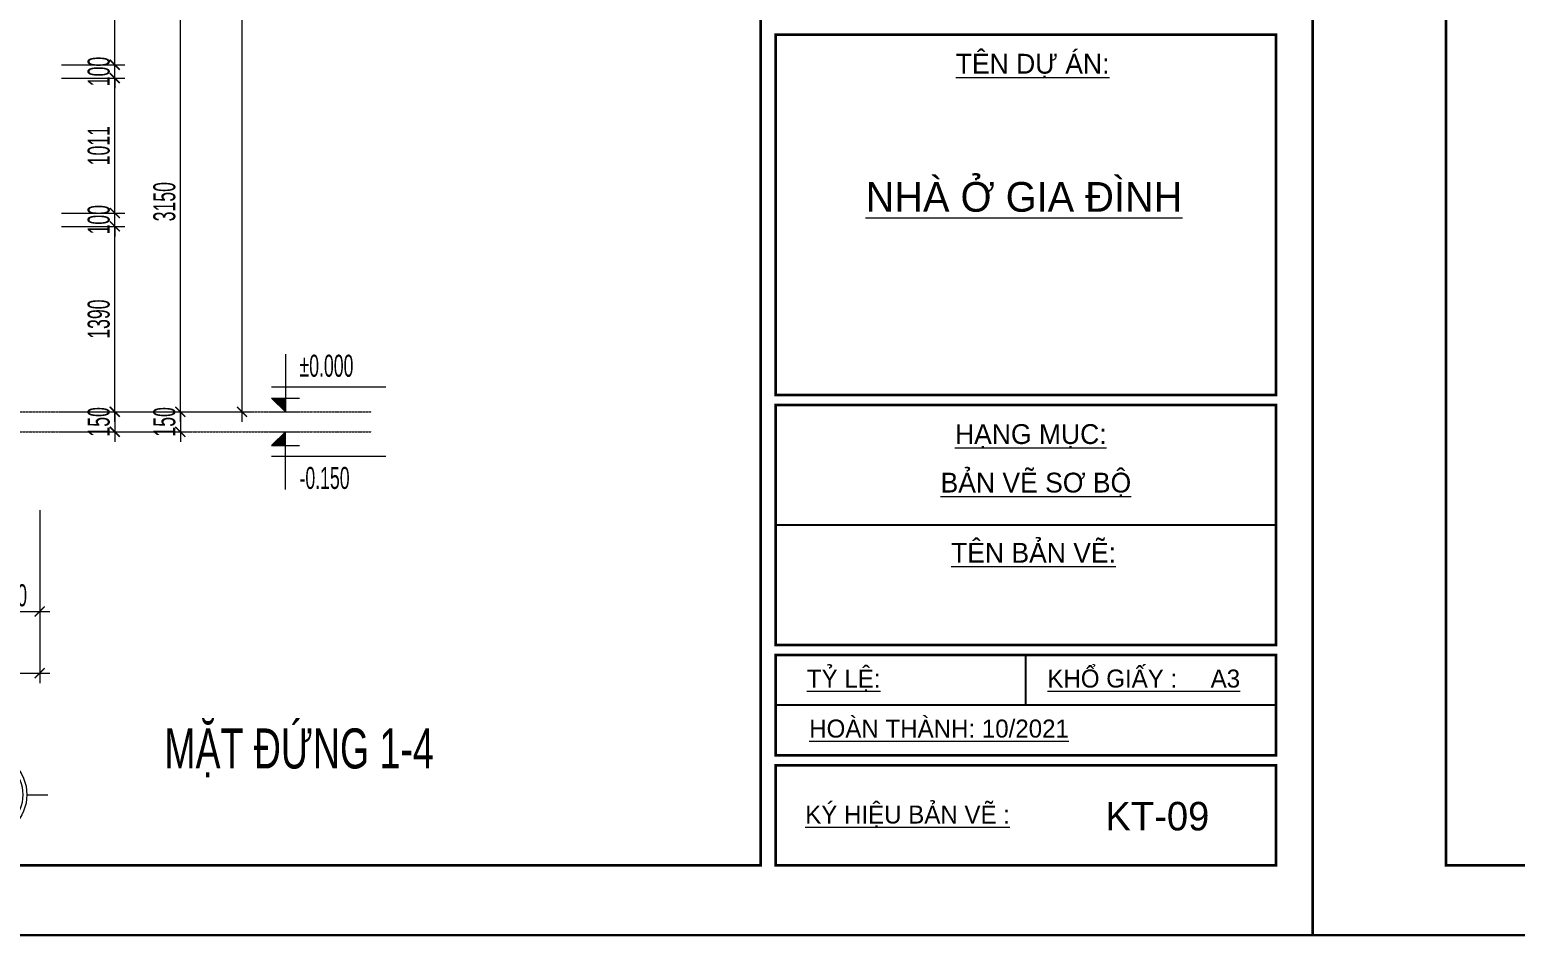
# Model space of a CAD drawing. Header units: millimetres. Extents: x 1336014 to 2939047, y -333549 to -60566.
# Drawn here: x 1404303 to 1415437, y -161916 to -155129 of the extents above; entities that cross this region are included whole.
import ezdxf
from ezdxf.enums import TextEntityAlignment as Align

# ---------------------------------------------------------------- set-up
doc = ezdxf.new("R2010")
doc.units = ezdxf.units.MM
doc.header["$MEASUREMENT"] = 0
doc.linetypes.add('CENTER2', pattern=[1.125, 0.75, -0.125, 0.125, -0.125])
for name, color, linetype, lineweight in [('05.Text', 253, 'Continuous', 18), ('08.Dim', 156, 'Continuous', 15), ('10.truc', 250, 'CENTER2', 20), ('11.Khung bo', 32, 'Continuous', 50), ('12.Khung', 36, 'Continuous', 25), ('DIM', 252, 'Continuous', 20)]:
    doc.layers.add(name, color=color, linetype=linetype, lineweight=lineweight)
doc.layers.add('text', color=7, linetype='Continuous')
doc.layers.add('Tpl_Bound', color=1, linetype='Continuous', plot=False)
doc.styles.add('TT5_Ghi chu 1', font='', dxfattribs={"width": 0.7, "height": 240})
doc.styles.add('TT5_Text Dim', font='hoatbif.shx', dxfattribs={"width": 0.6})
doc.styles.add('VnAvantH', font='')
doc.styles.get('TT5_Ghi chu 1').set_extended_font_data('.VnBlackH')
doc.styles.get('VnAvantH').set_extended_font_data('.VnAvantH')
doc.dimstyles.new('TT5_Dim 1-75', dxfattribs={"dimscale": 75, "dimtxt": 2.2, "dimasz": 1, "dimexe": 1, "dimexo": 0.5, "dimgap": 0.5, "dimtad": 1, "dimdec": 0, "dimzin": 0, "dimdsep": 46, "dimtxsty": 'TT5_Text Dim', "dimblk": 'ARCHTICK', "dimcen": 0, "dimdle": 1, "dimclrd": 256, "dimclre": 256, "dimclrt": 1, "dimadec": 0, "dimazin": 0, "dimtfac": 0.015, "dimtdec": 0, "dimtix": 1, "dimtmove": 2, "dimatfit": 3, "dimldrblk": 'DOT', "dimfxl": 1, "dimtolj": 1, "dimtzin": 0, "dimlwd": -1, "dimlwe": -1, "dimarcsym": 1})

# ---------------------------------------------------------------- blocks, each defined once
blk = doc.blocks.new('_ARCHTICK')
at = {"const_width": 0.15}
blk.add_lwpolyline([(-0.5, -0.5), (0.5, 0.5)], dxfattribs=at)
blk = doc.blocks.new('*D702')
at = {"layer": '08.Dim', "transparency": 16777216}
for p, q in [((1403968, -158731), (1403968, -159564)), ((1404378, -158731), (1404378, -159564)), ((1403893, -159489), (1404453, -159489))]:
    blk.add_line(p, q, dxfattribs=at)
at = {"layer": 'Defpoints', "color": 0, "transparency": 16777216}
for p in [(1403968, -158693), (1404378, -158693), (1404378, -159489)]:
    blk.add_point(p, dxfattribs=at)
at = {"layer": '08.Dim', "transparency": 16777216, "xscale": 75, "yscale": 75, "zscale": 75, "rotation": 180}
blk.add_blockref('_ARCHTICK', (1403968, -159489), dxfattribs=at)
at = {"layer": '08.Dim', "transparency": 16777216, "xscale": 75, "yscale": 75, "zscale": 75}
blk.add_blockref('_ARCHTICK', (1404378, -159489), dxfattribs=at)
at = {"layer": '08.Dim', "color": 1, "transparency": 16777216, "insert": (1404173, -159369), "char_height": 165, "attachment_point": 5, "style": 'TT5_Text Dim'}
blk.add_mtext('\\A1;410', dxfattribs=at)
blk = doc.blocks.new('_DOT')
blk.add_line((-0.5, 0), (-1, 0))
at = {"const_width": 0.5}
blk.add_lwpolyline([(-0.25, 0, 1), (0.25, 0, 1)], format="xyb", close=True, dxfattribs=at)
blk = doc.blocks.new('*D688')
at = {"layer": '08.Dim', "transparency": 16777216}
for p, q in [((1389078, -158731), (1389078, -160026)), ((1404378, -158731), (1404378, -160026)), ((1389003, -159951), (1404453, -159951))]:
    blk.add_line(p, q, dxfattribs=at)
at = {"layer": 'Defpoints', "color": 0, "transparency": 16777216}
for p in [(1389078, -158693), (1404378, -158693), (1404378, -159951)]:
    blk.add_point(p, dxfattribs=at)
at = {"layer": '08.Dim', "transparency": 16777216, "xscale": 75, "yscale": 75, "zscale": 75, "rotation": 180}
blk.add_blockref('_ARCHTICK', (1389078, -159951), dxfattribs=at)
at = {"layer": '08.Dim', "transparency": 16777216, "xscale": 75, "yscale": 75, "zscale": 75}
blk.add_blockref('_ARCHTICK', (1404378, -159951), dxfattribs=at)
at = {"layer": '08.Dim', "color": 1, "transparency": 16777216, "insert": (1396728, -159831), "char_height": 165, "attachment_point": 5, "style": 'TT5_Text Dim'}
blk.add_mtext('\\A1;15300', dxfattribs=at)
blk = doc.blocks.new('*D689')
at = {"layer": '08.Dim', "transparency": 16777216}
for p, q in [((1404566, -154843), (1405508, -154843)), ((1405433, -158068), (1405433, -154768)), ((1404566, -157993), (1405508, -157993))]:
    blk.add_line(p, q, dxfattribs=at)
at = {"layer": 'Defpoints', "color": 0, "transparency": 16777216}
for p in [(1404528, -154843), (1405433, -154843), (1404528, -157993)]:
    blk.add_point(p, dxfattribs=at)
at = {"layer": '08.Dim', "transparency": 16777216, "xscale": 75, "yscale": 75, "zscale": 75}
for p, rotation in [((1405433, -154843), 90), ((1405433, -157993), 270)]:
    blk.add_blockref('_ARCHTICK', p, dxfattribs=dict(at, rotation=rotation))
at = {"layer": '08.Dim', "color": 1, "transparency": 16777216, "insert": (1405313, -156418), "char_height": 165, "attachment_point": 5, "rotation": 90, "style": 'TT5_Text Dim'}
blk.add_mtext('\\A1;3150', dxfattribs=at)
blk = doc.blocks.new('*D690')
at = {"layer": '08.Dim', "transparency": 16777216}
for p, q in [((1405433, -157993), (1405433, -157918)), ((1404566, -157993), (1405508, -157993)), ((1405433, -157993), (1405433, -158143)), ((1404566, -158143), (1405508, -158143)), ((1405433, -158143), (1405433, -158218))]:
    blk.add_line(p, q, dxfattribs=at)
at = {"layer": 'Defpoints', "color": 0, "transparency": 16777216}
for p in [(1404528, -157993), (1404528, -158143), (1405433, -158143)]:
    blk.add_point(p, dxfattribs=at)
at = {"layer": '08.Dim', "transparency": 16777216, "xscale": 75, "yscale": 75, "zscale": 75}
for p, rotation in [((1405433, -157993), 270), ((1405433, -158143), 90)]:
    blk.add_blockref('_ARCHTICK', p, dxfattribs=dict(at, rotation=rotation))
at = {"layer": '08.Dim', "color": 1, "transparency": 16777216, "insert": (1405313, -158068), "char_height": 165, "attachment_point": 5, "rotation": 90, "style": 'TT5_Text Dim'}
blk.add_mtext('\\A1;150', dxfattribs=at)
blk = doc.blocks.new('*D694')
at = {"layer": '08.Dim', "transparency": 16777216}
for p, q in [((1404566, -144043), (1405970, -144043)), ((1405895, -158068), (1405895, -143968)), ((1404566, -157993), (1405970, -157993))]:
    blk.add_line(p, q, dxfattribs=at)
at = {"layer": 'Defpoints', "color": 0, "transparency": 16777216}
for p in [(1404528, -144043), (1405895, -144043), (1404528, -157993)]:
    blk.add_point(p, dxfattribs=at)
at = {"layer": '08.Dim', "transparency": 16777216, "xscale": 75, "yscale": 75, "zscale": 75}
for p, rotation in [((1405895, -144043), 90), ((1405895, -157993), 270)]:
    blk.add_blockref('_ARCHTICK', p, dxfattribs=dict(at, rotation=rotation))
at = {"layer": '08.Dim', "color": 1, "transparency": 16777216, "insert": (1405775, -151018), "char_height": 165, "attachment_point": 5, "rotation": 90, "style": 'TT5_Text Dim'}
blk.add_mtext('\\A1;13950', dxfattribs=at)
blk = doc.blocks.new('100')
at = {"layer": '11.Khung bo', "const_width": 26.7}
for points in [[(1860913, -945240), (1860913, -916940), (1896063, -916940), (1896063, -945240)], [(1860913, -945240), (1860913, -916940), (1896063, -916940), (1896063, -945240)], [(1860913, -945240), (1860913, -916940), (1896063, -916940), (1896063, -945240)], [(1896213, -940540), (1901213, -940540), (1901213, -936940), (1896213, -936940)], [(1896213, -940540), (1901213, -940540), (1901213, -936940), (1896213, -936940)], [(1896213, -940540), (1901213, -940540), (1901213, -936940), (1896213, -936940)], [(1896213, -943040), (1901213, -943040), (1901213, -940640), (1896213, -940640)], [(1896213, -943040), (1901213, -943040), (1901213, -940640), (1896213, -940640)], [(1896213, -943040), (1901213, -943040), (1901213, -940640), (1896213, -940640)], [(1896213, -944140), (1901213, -944140), (1901213, -943140), (1896213, -943140)], [(1896213, -944140), (1901213, -944140), (1901213, -943140), (1896213, -943140)], [(1896213, -944140), (1901213, -944140), (1901213, -943140), (1896213, -943140)], [(1896213, -945240), (1901213, -945240), (1901213, -944240), (1896213, -944240)], [(1896213, -945240), (1901213, -945240), (1901213, -944240), (1896213, -944240)], [(1896213, -945240), (1901213, -945240), (1901213, -944240), (1896213, -944240)]]:
    blk.add_lwpolyline(points, close=True, dxfattribs=at)
at = {"layer": '12.Khung'}
for p, q in [((1901213, -941840), (1896213, -941840)), ((1901213, -941840), (1896213, -941840)), ((1901213, -941840), (1896213, -941840)), ((1898713, -943640), (1898713, -943140)), ((1898713, -943640), (1898713, -943140)), ((1898713, -943640), (1898713, -943140)), ((1901213, -943640), (1896213, -943640)), ((1901213, -943640), (1896213, -943640)), ((1901213, -943640), (1896213, -943640))]:
    blk.add_line(p, q, dxfattribs=at)
blk.add_lwpolyline([(1901579, -945940), (1901579, -916240), (1859580, -916240), (1859580, -945940)], close=True, dxfattribs=at)
blk.add_lwpolyline([(1901579, -945940), (1901579, -916240), (1859580, -916240), (1859580, -945940)], close=True, dxfattribs=at)
blk.add_lwpolyline([(1901579, -945940), (1901579, -916240), (1859580, -916240), (1859580, -945940)], close=True, dxfattribs=at)
at = {"layer": '05.Text', "style": 'VnAvantH'}
for s, height, p in [('%%Utªn Dù ¸N:', 198, (1898013, -937329)), ('%%Unhµ ë gia ®×nh', 297, (1897112, -938709)), ('%%Uh¹ng môc:', 198, (1898005, -941030)), ('%%Uh¹ng môc:', 198, (1898005, -941030)), ('%%Uh¹ng môc:', 198, (1898005, -941030)), ('%%Ub¶n vÏ s¬ bé', 198, (1897861, -941515)), ('%%Ub¶n vÏ s¬ bé', 198, (1897861, -941515)), ('%%Ub¶n vÏ s¬ bé', 198, (1897861, -941515)), ('%%Utªn b¶n vÏ:', 198, (1897966, -942216)), ('%%Utªn b¶n vÏ:', 198, (1897966, -942216)), ('%%Utªn b¶n vÏ:', 198, (1897966, -942216)), ('%%Utû lÖ:', 180, (1896525, -943464)), ('%%UKHæ GIÊY :     A3', 180, (1898928, -943464)), ('%%Uhoµn thµnh: 10/2021', 180, (1896548, -943964)), ('%%Uký hiÖu b¶n vÏ :', 180, (1896508, -944823))]:
    blk.add_text(s, height=height, dxfattribs=at).set_placement(p)
blk = doc.blocks.new('A$C4E7C6F34')
at = {"layer": 'DIM'}
blk.add_hatch(color=256, dxfattribs=at).paths.add_polyline_path([(-38, 0), (-38, 138), (-178, 138)])
for p, q in [((-38, 576), (-38, 0)), ((964, 248), (-178, 248)), ((-178, 138), (101, 138)), ((-178, 138), (-38, 0)), ((-178, 0), (101, 0))]:
    blk.add_line(p, q, dxfattribs=at)
at = {"layer": 'text', "style": 'TT5_Text Dim', "flags": 8}
blk.add_attdef('%%P0.000', text='', height=220, dxfattribs=at).set_placement((102, 461), align=Align.MIDDLE_LEFT)
blk = doc.blocks.new('DANHTRUC')
for p, q in [((980383, -947347), (980383, -947137)), ((979963, -947767), (979753, -947767)), ((980803, -947767), (981013, -947767)), ((980383, -948187), (980383, -948397))]:
    blk.add_line(p, q)
for radius in [420, 380]:
    blk.add_circle((980383, -947767), radius)
blk = doc.blocks.new('*D2393')
at = {"layer": '08.Dim', "transparency": 16777216}
for p, q in [((1404941, -158068), (1404941, -156528)), ((1404542, -156603), (1405016, -156603)), ((1404542, -157993), (1405016, -157993))]:
    blk.add_line(p, q, dxfattribs=at)
at = {"layer": 'Defpoints', "color": 0, "transparency": 16777216}
for p in [(1404504, -156603), (1404941, -156603), (1404504, -157993)]:
    blk.add_point(p, dxfattribs=at)
at = {"layer": '08.Dim', "transparency": 16777216, "xscale": 75, "yscale": 75, "zscale": 75}
for p, rotation in [((1404941, -156603), 90), ((1404941, -157993), 270)]:
    blk.add_blockref('_ARCHTICK', p, dxfattribs=dict(at, rotation=rotation))
at = {"layer": '08.Dim', "color": 1, "transparency": 16777216, "insert": (1404821, -157298), "char_height": 165, "attachment_point": 5, "rotation": 90, "style": 'TT5_Text Dim'}
blk.add_mtext('\\A1;1390', dxfattribs=at)
blk = doc.blocks.new('*D2394')
at = {"layer": '08.Dim', "transparency": 16777216}
for p, q in [((1404941, -157993), (1404941, -157918)), ((1404542, -157993), (1405016, -157993)), ((1404941, -157993), (1404941, -158143)), ((1404542, -158143), (1405016, -158143)), ((1404941, -158143), (1404941, -158218))]:
    blk.add_line(p, q, dxfattribs=at)
at = {"layer": 'Defpoints', "color": 0, "transparency": 16777216}
for p in [(1404504, -157993), (1404504, -158143), (1404941, -158143)]:
    blk.add_point(p, dxfattribs=at)
at = {"layer": '08.Dim', "transparency": 16777216, "xscale": 75, "yscale": 75, "zscale": 75}
for p, rotation in [((1404941, -157993), 270), ((1404941, -158143), 90)]:
    blk.add_blockref('_ARCHTICK', p, dxfattribs=dict(at, rotation=rotation))
at = {"layer": '08.Dim', "color": 1, "transparency": 16777216, "insert": (1404821, -158068), "char_height": 165, "attachment_point": 5, "rotation": 90, "style": 'TT5_Text Dim'}
blk.add_mtext('\\A1;150', dxfattribs=at)
blk = doc.blocks.new('*D2401')
at = {"layer": '08.Dim', "transparency": 16777216}
for p, q in [((1404941, -156503), (1404941, -156428)), ((1404542, -156503), (1405016, -156503)), ((1404941, -156603), (1404941, -156503)), ((1404542, -156603), (1405016, -156603)), ((1404941, -156603), (1404941, -156678))]:
    blk.add_line(p, q, dxfattribs=at)
at = {"layer": 'Defpoints', "color": 0, "transparency": 16777216}
for p in [(1404504, -156503), (1404941, -156503), (1404504, -156603)]:
    blk.add_point(p, dxfattribs=at)
at = {"layer": '08.Dim', "transparency": 16777216, "xscale": 75, "yscale": 75, "zscale": 75}
for p, rotation in [((1404941, -156503), 270), ((1404941, -156603), 90)]:
    blk.add_blockref('_ARCHTICK', p, dxfattribs=dict(at, rotation=rotation))
at = {"layer": '08.Dim', "color": 1, "transparency": 16777216, "insert": (1404821, -156553), "char_height": 165, "attachment_point": 5, "rotation": 90, "style": 'TT5_Text Dim'}
blk.add_mtext('\\A1;100', dxfattribs=at)
blk = doc.blocks.new('*D2402')
at = {"layer": '08.Dim', "transparency": 16777216}
for p, q in [((1404941, -156578), (1404941, -155417)), ((1404542, -155492), (1405016, -155492)), ((1404542, -156503), (1405016, -156503))]:
    blk.add_line(p, q, dxfattribs=at)
at = {"layer": 'Defpoints', "color": 0, "transparency": 16777216}
for p in [(1404504, -155492), (1404941, -155492), (1404504, -156503)]:
    blk.add_point(p, dxfattribs=at)
at = {"layer": '08.Dim', "transparency": 16777216, "xscale": 75, "yscale": 75, "zscale": 75}
for p, rotation in [((1404941, -155492), 90), ((1404941, -156503), 270)]:
    blk.add_blockref('_ARCHTICK', p, dxfattribs=dict(at, rotation=rotation))
at = {"layer": '08.Dim', "color": 1, "transparency": 16777216, "insert": (1404821, -155998), "char_height": 165, "attachment_point": 5, "rotation": 90, "style": 'TT5_Text Dim'}
blk.add_mtext('\\A1;1011', dxfattribs=at)
blk = doc.blocks.new('*D2396')
at = {"layer": '08.Dim', "transparency": 16777216}
for p, q in [((1404941, -155392), (1404941, -155317)), ((1404542, -155392), (1405016, -155392)), ((1404941, -155492), (1404941, -155392)), ((1404542, -155492), (1405016, -155492)), ((1404941, -155492), (1404941, -155567))]:
    blk.add_line(p, q, dxfattribs=at)
at = {"layer": 'Defpoints', "color": 0, "transparency": 16777216}
for p in [(1404504, -155392), (1404941, -155392), (1404504, -155492)]:
    blk.add_point(p, dxfattribs=at)
at = {"layer": '08.Dim', "transparency": 16777216, "xscale": 75, "yscale": 75, "zscale": 75}
for p, rotation in [((1404941, -155392), 270), ((1404941, -155492), 90)]:
    blk.add_blockref('_ARCHTICK', p, dxfattribs=dict(at, rotation=rotation))
at = {"layer": '08.Dim', "color": 1, "transparency": 16777216, "insert": (1404821, -155442), "char_height": 165, "attachment_point": 5, "rotation": 90, "style": 'TT5_Text Dim'}
blk.add_mtext('\\A1;100', dxfattribs=at)
blk = doc.blocks.new('*D2397')
at = {"layer": '08.Dim', "transparency": 16777216}
for p, q in [((1404941, -155467), (1404941, -152277)), ((1404542, -152352), (1405016, -152352)), ((1404542, -155392), (1405016, -155392))]:
    blk.add_line(p, q, dxfattribs=at)
at = {"layer": 'Defpoints', "color": 0, "transparency": 16777216}
for p in [(1404504, -152352), (1404941, -152352), (1404504, -155392)]:
    blk.add_point(p, dxfattribs=at)
at = {"layer": '08.Dim', "transparency": 16777216, "xscale": 75, "yscale": 75, "zscale": 75}
for p, rotation in [((1404941, -152352), 90), ((1404941, -155392), 270)]:
    blk.add_blockref('_ARCHTICK', p, dxfattribs=dict(at, rotation=rotation))
at = {"layer": '08.Dim', "color": 1, "transparency": 16777216, "insert": (1404821, -153872), "char_height": 165, "attachment_point": 5, "rotation": 90, "style": 'TT5_Text Dim'}
blk.add_mtext('\\A1;3040', dxfattribs=at)

msp = doc.modelspace()

# ---------------------------------------------------------------- linework, layer by layer
at = {"layer": '10.truc'}
for p, q in [((1385775.6, -157993.3), (1406865.4, -157993.3)), ((1385775.6, -158142.3), (1406865.4, -158142.3))]:
    msp.add_line(p, q, dxfattribs=at)
at = {"layer": 'Tpl_Bound', "color": 1}
for points in [[(1382419, -161916.3), (1382419, -139641.5), (1413918.7, -139641.5), (1413918.7, -161916.3)], [(1413918.7, -161916.3), (1413918.7, -139641.5), (1445418.4, -139641.5), (1445418.4, -161916.3)]]:
    msp.add_lwpolyline(points, close=True, dxfattribs=at)

# ---------------------------------------------------------------- block references
at = {"layer": '05.Text', "xscale": 0.75, "yscale": 0.75, "zscale": 0.75}
for name, p in [('100', (-12265.7, 547538.6)), ('100', (19234, 547538.6)), ('DANHTRUC', (668679.7, 549962.8))]:
    msp.add_blockref(name, p, dxfattribs=at)
at = {"layer": '08.Dim'}
ref = msp.add_blockref('A$C4E7C6F34', (1406248.6, -157993.3), dxfattribs=dict(at, xscale=0.7499999999999988, yscale=0.7499999999999988, zscale=0.7499999999999988))
ref.add_attrib('%%P0.000', '%%p0.000', dxfattribs={"layer": 'text', "height": 165, "style": 'TT5_Text Dim', "width": 0.6, "flags": 8}).set_placement((1406325.4, -157647.3), align=Align.MIDDLE_LEFT)
ref = msp.add_blockref('A$C4E7C6F34', (1406248.6, -158142.3), dxfattribs=dict(at, xscale=-0.7499999999999988, yscale=0.7499999999999988, zscale=0.7499999999999988, rotation=180))
ref.add_attrib('%%P0.000', '-0.150', dxfattribs={"layer": 'text', "height": 165, "style": 'TT5_Text Dim', "width": 0.6, "flags": 8}).set_placement((1406325.4, -158488.3), align=Align.MIDDLE_LEFT)

# ---------------------------------------------------------------- texts
at = {"layer": '05.Text', "style": 'TT5_Ghi chu 1', "width": 0.7}
msp.add_text('mÆt ®øng 1-4', height=300, dxfattribs=at).set_placement((1405312.4, -160665.9))
at = {"layer": '05.Text', "style": 'VnAvantH'}
msp.add_text('KT-09', height=213.84, dxfattribs=at).set_placement((1413144.2, -161130.3), align=Align.RIGHT)

# ---------------------------------------------------------------- dimensions: what is measured, and where the dimension line sits
at = {"layer": '08.Dim'}
for base, p1, p2, picture, middle in [((1405895.4, -144043), (1404528.4, -157993.3), (1404528.4, -144043), '*D694', (1405775.4, -151018.1)), ((1404941, -152352.3), (1404504.2, -155392.2), (1404504.2, -152352.3), '*D2397', (1404821, -153872.3)), ((1405433.4, -154843.2), (1404528.4, -157993.3), (1404528.4, -154843.2), '*D689', (1405313.4, -156418.2)), ((1404941, -155392.2), (1404504.2, -155492.2), (1404504.2, -155392.2), '*D2396', (1404821, -155442.2)), ((1404941, -155492.2), (1404504.2, -156503.2), (1404504.2, -155492.2), '*D2402', (1404821, -155997.7)), ((1404941, -156503.2), (1404504.2, -156603.2), (1404504.2, -156503.2), '*D2401', (1404821, -156553.2)), ((1404941, -156603.2), (1404504.2, -157993.3), (1404504.2, -156603.2), '*D2393', (1404821, -157298.2)), ((1404941, -158143.3), (1404504.2, -157993.3), (1404504.2, -158143.3), '*D2394', (1404821, -158068.3)), ((1405433.4, -158143.3), (1404528.4, -157993.3), (1404528.4, -158143.3), '*D690', (1405313.4, -158068.3))]:
    dim = msp.add_linear_dim(base=base, p1=p1, p2=p2, angle=90, dimstyle='TT5_Dim 1-75', dxfattribs=at)
    dim.commit()
    dim.dimension.update_dxf_attribs({"geometry": picture, "text_midpoint": middle})
for base, p1, picture, middle in [((1404378.2, -159951.1), (1389078.2, -158693.3), '*D688', (1396728.2, -159831.1)), ((1404378.2, -159489.1), (1403968.2, -158693.3), '*D702', (1404173.2, -159369.1))]:
    dim = msp.add_linear_dim(base=base, p1=p1, p2=(1404378.2, -158693.3), dimstyle='TT5_Dim 1-75', dxfattribs=at)
    dim.commit()
    dim.dimension.update_dxf_attribs({"geometry": picture, "text_midpoint": middle})

doc.saveas('drawing.dxf')
